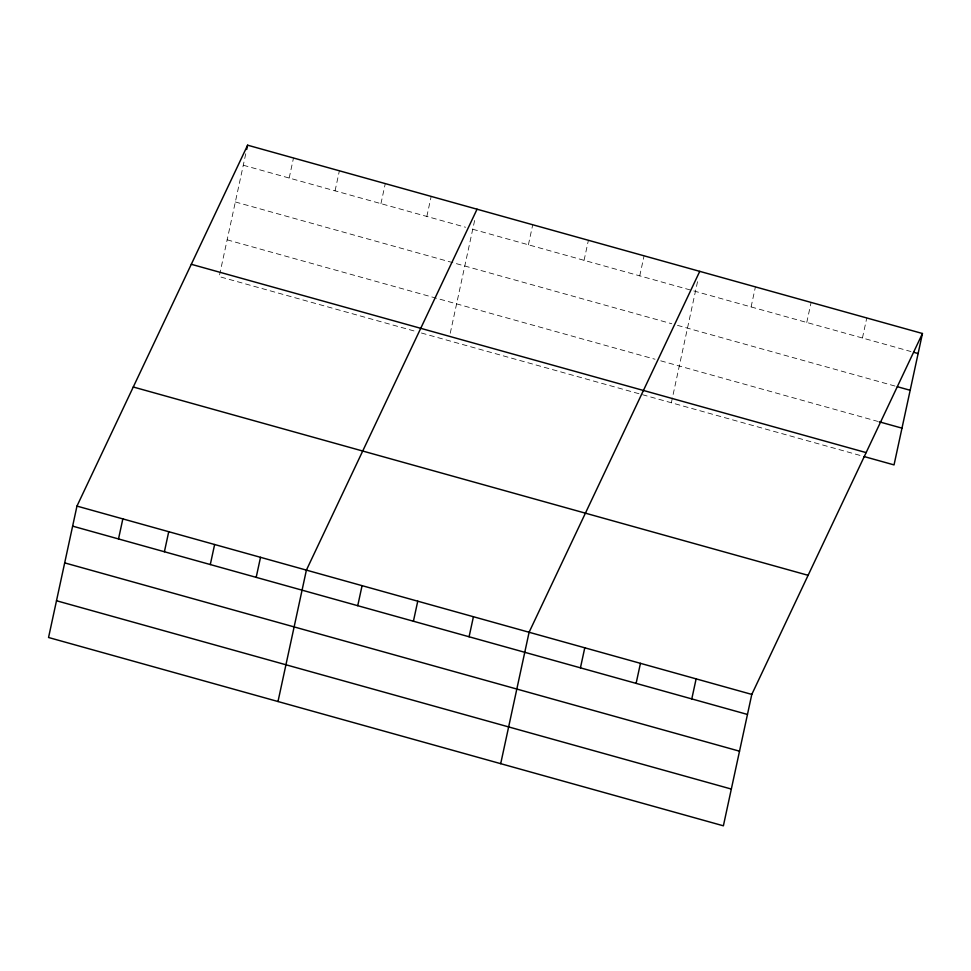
<?xml version="1.0" encoding="UTF-8"?>
<svg xmlns="http://www.w3.org/2000/svg" width="971" height="971" viewBox="0 0 971 971"><rect width="100%" height="100%" fill="white"/><g stroke="black" fill="none" stroke-linecap="round" stroke-linejoin="round"><path stroke-width="0.73" stroke-dasharray="4.86 3.64" d="M245.76 153.782L219.203 276.589L415.673 331.402M289.176 178.033L293.497 157.994M335.056 190.838L339.389 170.799M380.948 203.643L385.281 183.604M426.839 216.448L431.173 196.409M450.241 333.259L475.207 217.807M528.406 244.789L532.727 224.75M584.081 260.325L588.402 240.286M639.743 275.861L644.076 255.822M671.349 402.759L698.21 278.519M751.093 306.933L755.426 286.894M806.767 322.469L811.101 302.43M862.442 338.005L866.775 317.966M243.284 165.228L465.558 227.25M472.731 229.253L910.98 351.551M235.334 201.968L671.774 323.756M677.479 325.358L895.893 386.3M227.153 239.837L655.024 359.234M660.729 360.824L877.723 421.378M421.402 333.004L861.204 455.739"/><path stroke-width="1.46" d="M76.964 506.097L48.55 637.498L723.383 825.811L751.797 694.411L922.45 333.502L247.617 145.189L76.964 506.097L751.797 694.411M118.511 538.941L122.844 518.902M246.683 149.485L247.617 145.189M164.402 551.746L168.736 531.707M210.294 564.552L214.627 544.513M256.186 577.357L260.519 557.318M277.997 701.523L306.399 570.123L477.052 209.214M357.741 605.698L362.074 585.659M413.415 621.234L417.748 601.195M469.09 636.77L473.423 616.731M500.696 763.667L529.098 632.267L699.751 271.358M580.44 667.842L584.773 647.803M636.114 683.378L640.447 663.339M691.789 698.914L696.122 678.875M922.45 333.502L894.036 464.903L864.069 456.54M913.832 352.339L918.117 353.541M897.325 386.701L910.179 390.281M879.143 421.778L901.986 428.15M191.299 264.294L866.132 452.607M133.27 387.004L808.115 575.317M72.631 526.136L747.464 714.45M64.681 562.877L739.514 751.19M56.5 600.746L731.333 789.059"/></g></svg>
